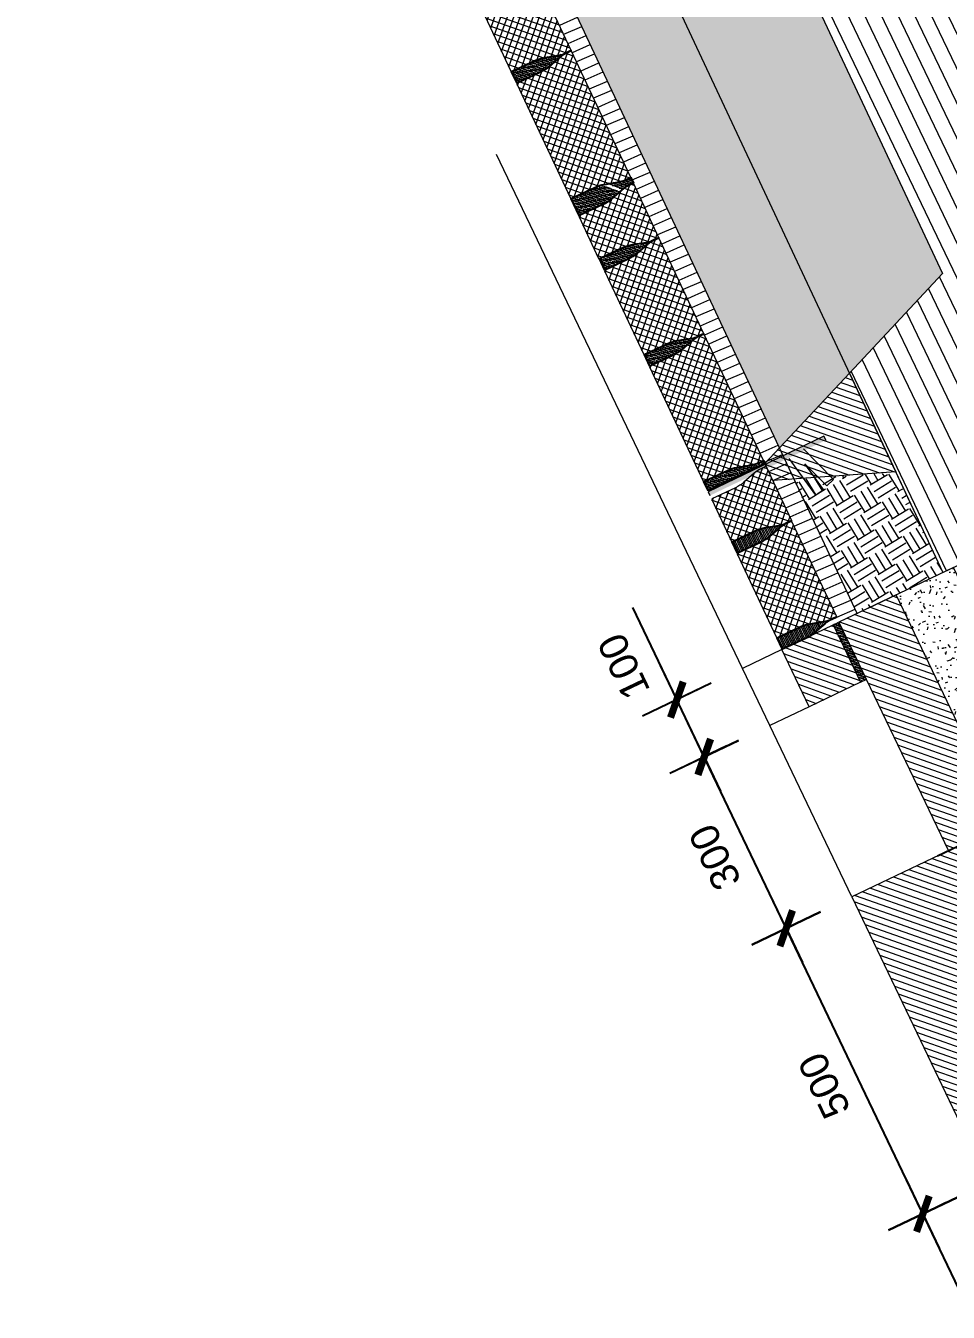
# Model space of a CAD drawing. Header units: metres. Extents: x 679304 to 680626, y 2747329 to 2750056.
# Drawn here: x 679478.939 to 679480.395, y 2747417.564 to 2747419.595 of the extents above; entities that cross this region are included whole.
import ezdxf

# ---------------------------------------------------------------- set-up
doc = ezdxf.new("R2010")
doc.units = ezdxf.units.M
doc.layers.add('-aux', color=50, linetype='Continuous', plot=False)
doc.layers.add('01-TX-Dimensions_1-25', color=157, linetype='Continuous')
doc.layers.add('COTAUX', color=7, linetype='Continuous')
for name, color, linetype, lineweight in [('02-L-projecció', 6, 'Continuous', 5), ('02-L-seccionat', 4, 'Continuous', 5), ('1-CM', 7, 'Continuous', 0), ('2-metall', 5, 'Continuous', 0), ('3-TR Formigó', 252, 'Continuous', 0), ('3-TR terra compactada', 45, 'Continuous', 0), ('3-TR Tot-u', 37, 'Continuous', 0)]:
    doc.layers.add(name, color=color, linetype=linetype, lineweight=lineweight)
for name, color, linetype, lineweight, true_color in [('02-L-projecció 2', 251, 'Continuous', 5, 0x636363), ('3- TR terra vegetal', 253, 'Continuous', 0, 0xbea68e), ('3-TR sorra granitica', 254, 'Continuous', 0, 0xf2dac9), ('3-TR tot_u', 8, 'Continuous', 5, 0x787878)]:
    doc.layers.add(name, color=color, linetype=linetype, lineweight=lineweight, true_color=true_color)
doc.layers.add('EIT_3 TR sorra', color=9, linetype='Continuous', true_color=0xd8ceb0)
doc.styles.get("Standard").update_dxf_attribs({"font": 'arial.ttf'})
doc.dimstyles.new('E20', dxfattribs={"dimscale": 0.03, "dimtxt": 1.5, "dimasz": 0.2, "dimexe": 0.1, "dimexo": 2.5, "dimgap": 1, "dimtad": 1, "dimdec": 0, "dimlfac": 1000, "dimzin": 0, "dimdsep": 46, "dimtxsty": 'Standard', "dimblk1": 'LINCOT200', "dimblk2": 'LINCOT200', "dimsah": 1, "dimcen": 0.1, "dimdle": 0.1, "dimclrt": 256, "dimadec": 0, "dimazin": 0, "dimtfac": 0.0153846153846154, "dimtdec": 0, "dimtofl": 0, "dimtmove": 0, "dimatfit": 3, "dimldrblk": 'LINCOT200', "dimfxl": 1, "dimtolj": 1, "dimtzin": 0, "dimarcsym": 0})
pattern_1 = [(0.0715857154417906, (-43.42487282855186, 33.15204104594887), (-3.123515267e-06, 0.0024999980487297), [])]
pattern_2 = [(43.98579928964267, (42.70210369779046, -17.56405656924471), (0.0019272751255722, 0.006603891924044), [0.0085328125000001, -0.0017065625, 0, -0.0017065625])]
pattern_3 = [(45, (1.508515510733572, -0.003939346392051), (-0.0067351920908019, 0.0067351920908019), [])]

# ---------------------------------------------------------------- blocks, each defined once
blk = doc.blocks.new('PROFIL 150x1')
at = {"layer": '2-metall'}
blk.add_hatch(color=256, dxfattribs=at).paths.add_polyline_path([(-0.0016016992740262, 0.1500914678908778), (-0.0015560155734349, 0.0030404515564442), (-0.0015560206957161, -8.9e-15), (-0.0065560210496116, 2.328289e-10), (-0.0066016996279288, 0.1500914678908884)])
blk.add_line((-0.0065560210496116, 2.328289e-10), (-0.0065560210496116, 2.328289e-10), dxfattribs=at)
for points in [[(-0.0065560210496116, 2.328289e-10), (-0.0015560206957161, -8.9e-15), (-0.0065560210496116, 2.328289e-10), (-0.0066016996279288, 0.1500914678908884), (-0.0016016992740262, 0.1500914678908778)], [(-0.0008696490610731, 0.0482951849752436), (0.0511724718901547, 0.0387136271509672), (0.0490716809229213, 0.0273032043240846), (0.0129944520242731, 0.03394544061109), (0.0472751085119541, 0.0219657542819505), (0.0437397362195711, 0.0118490543735526), (-0.0036880451432282, 0.0278078360187273)]]:
    blk.add_lwpolyline(points, dxfattribs=at)
blk = doc.blocks.new('WTF Without Channel')
at = {"layer": '3- TR terra vegetal'}
h = blk.add_hatch(dxfattribs=at)
h.set_pattern_fill('_USER', color=256, scale=0.0025, angle=-18.20445689477926, style=0, pattern_type=0)
h.set_pattern_definition(pattern_1)
edge = h.paths.add_edge_path()
edge.add_line((4.119497836663093, 1.195554534904659), (4.119561702807139, 1.203750065062195))
edge.add_arc((4.071145615903435, 1.204127377682977), 0.0484175571036049, 359.5534958631072, 375.5525149892192)
edge.add_line((4.117790369412567, 1.217109165154398), (4.112005533513318, 1.237894615158439))
edge.add_arc((4.16705778179227, 1.253216303665102), 0.0571445901136981, 179.5534916541551, 195.5525107803735, ccw=False)
edge.add_line((4.109914926907684, 1.253661629278213), (4.11023543854494, 1.294789149891585))
edge.add_line((4.11023543854494, 1.294789149891585), (4.130305708947297, 1.294632740318776))
edge.add_line((4.130305708947297, 1.294632740318776), (4.129985195214565, 1.253505217377097))
edge.add_arc((4.072842342287945, 1.253950539415496), 0.0571445881279346, 343.5544760966066, 359.5534952229175, ccw=False)
edge.add_line((4.127649107577916, 1.237772701773793), (4.121541026376824, 1.217079934664071))
edge.add_arc((4.167977779913506, 1.203372749536153), 0.0484175485042101, 163.554471566296, 179.5534906925089)
edge.add_line((4.119561701642986, 1.203750066459179), (4.119497835033278, 1.195554532576353))
h = blk.add_hatch(dxfattribs=at)
h.set_pattern_fill('_USER', color=256, scale=0.0025, angle=-18.20445689477926, style=0, pattern_type=0)
h.set_pattern_definition(pattern_1)
edge = h.paths.add_edge_path()
edge.add_line((4.286983884268146, 1.194245726335794), (4.287047752973329, 1.202441256958992))
edge.add_arc((4.238631671505623, 1.202818572194839), 0.0484175516881507, 359.5534927184855, 375.5525118445975)
edge.add_line((4.285276420510079, 1.21580035565421), (4.279491584378, 1.236585807520897))
edge.add_arc((4.334543833615239, 1.251907501230727), 0.0571445924319782, 179.5534964224544, 195.5525155486728, ccw=False)
edge.add_line((4.277400976375382, 1.252352822106332), (4.277721488245468, 1.293480342719704))
edge.add_line((4.277721488245468, 1.293480342719704), (4.297791757949333, 1.293323929887265))
edge.add_line((4.297791757949333, 1.293323929887265), (4.297471245147924, 1.252196409739554))
edge.add_arc((4.24032838417024, 1.252641728957021), 0.0571445961567713, 343.55447898782376, 359.55349811413464, ccw=False)
edge.add_line((4.295135157976936, 1.236463891807944), (4.289027077474337, 1.215771125163883))
edge.add_arc((4.335463824267487, 1.202063940138899), 0.0484175420074209, 163.5544694239302, 179.553488550143)
edge.add_line((4.287047752507668, 1.202441258821637), (4.286983884268146, 1.194245726335794))
at = {"layer": '3-TR Formigó'}
h = blk.add_hatch(dxfattribs=at)
h.set_pattern_fill('ANSI31', color=256, scale=0.003, angle=-18.27604261032588, style=0)
h.set_pattern_definition([(44.99999999989514, (-45.49759603064983, 30.80652634575255), (-0.0067351920907895, 0.0067351920908142), [])])
h.paths.add_polyline_path([(3.710118844578869, 1.364845426839209), (3.208539450946159, 1.364842179783053), (3.208539450946159, 1.264842179783053), (3.469325322598142, 1.264842179783053), (3.616691238473095, 0.8648616320382722), (3.710118844578869, 0.8648616320382722)])
h = blk.add_hatch(dxfattribs=at)
h.set_pattern_fill('ANSI31', color=256, scale=0.003, style=0)
h.set_pattern_definition(pattern_3)
h.paths.add_polyline_path([(4.010179210317026, 1.296019847504795), (4.110179209944497, 1.296019847504795), (4.110179208081869, 1.206019847877324), (4.010179208279767, 1.206019847702693)])
h = blk.add_hatch(dxfattribs=at)
h.set_pattern_fill('ANSI37', color=256, scale=0.003, angle=-18.27580023555104, style=0)
h.set_pattern_definition([(45.00024237466996, (-38.84600013275381, 32.35459076240659), (-0.0067352205821938, 0.0067351635992895), []), (135.0002423746699, (-38.84600013275381, 32.35459076240659), (-0.0067351635992895, -0.0067352205821938), [])])
edge = h.paths.add_edge_path()
edge.add_line((4.28698391104367, 1.194249293301255), (4.2870477785847, 1.202444822527469))
edge.add_arc((4.238631688108476, 1.202822145787526), 0.0484175607589279, 359.5534833062587, 375.5525024326475)
edge.add_line((4.285276447984095, 1.215803924016655), (4.279491609523709, 1.236589370761067))
edge.add_arc((4.334543857453188, 1.251911061752868), 0.0571445904433395, 179.5534941485199, 195.5525132748023, ccw=False)
edge.add_line((4.277401002219583, 1.252356384880841), (4.277721485917162, 1.293480410240591))
edge.add_line((4.277721485917162, 1.293480410240591), (4.276924304759766, 1.293486624024809))
edge.add_line((4.276924304759766, 1.293486624024809), (4.276930882691111, 1.294330673757941))
edge.add_line((4.276930882691111, 1.294330673757941), (4.131109439863529, 1.295467079617083))
edge.add_line((4.131109439863529, 1.295467079617083), (4.131102863561999, 1.294623026158661))
edge.add_line((4.131102863561999, 1.294623026158661), (4.130305681473281, 1.294629244599492))
edge.add_line((4.130305681473281, 1.294629244599492), (4.129985197077211, 1.25350521504879))
edge.add_arc((4.072842347464048, 1.253950537552866), 0.0571445848182067, 343.5544756038509, 359.55349473013337, ccw=False)
edge.add_line((4.127649109440561, 1.237772700376809), (4.121541028937961, 1.217079932801426))
edge.add_arc((4.167977785787673, 1.203372747207925), 0.0484175518135095, 163.5544721477971, 179.5534912741859)
edge.add_line((4.119561704204123, 1.203750063665212), (4.119497834334787, 1.195554533973337))
edge.add_line((4.119497834334787, 1.195554533973337), (4.28698391104367, 1.194249293301255))
h = blk.add_hatch(dxfattribs=at)
h.set_pattern_fill('ANSI37', color=256, scale=0.003, angle=-18.27580023555104, style=0)
h.set_pattern_definition([(45.00024237466996, (-38.84600015952933, 32.35458719544113), (-0.0067352205821938, 0.0067351635992895), []), (135.0002423746699, (-38.84600015952933, 32.35458719544113), (-0.0067351635992895, -0.0067352205821938), [])])
edge = h.paths.add_edge_path()
edge.add_line((4.381944057860117, 1.193502123467625), (4.382007927729453, 1.201697654090822))
edge.add_arc((4.33359183527417, 1.202074963268258), 0.048417562628183, 359.5534999889228, 375.5525191153118)
edge.add_line((4.380236593170728, 1.215056755580008), (4.374451756107326, 1.235842201393098))
edge.add_arc((4.429504005809999, 1.25116389178934), 0.0571445919919265, 179.5534930965597, 195.5525122228421, ccw=False)
edge.add_line((4.372361149036031, 1.251609215978533), (4.37268163319927, 1.292733241803944))
edge.add_line((4.37268163319927, 1.292733241803944), (4.371884452041875, 1.29273945465684))
edge.add_line((4.371884452041875, 1.29273945465684), (4.371891030671712, 1.293583505321294))
edge.add_line((4.371891030671712, 1.293583505321294), (4.298595462090041, 1.294154705479741))
edge.add_line((4.298595462090041, 1.294154705479741), (4.298588883693035, 1.293310655746609))
edge.add_line((4.298588883693035, 1.293310655746609), (4.297791702069979, 1.293316871859134))
edge.add_line((4.297791702069979, 1.293316871859134), (4.2974712183724, 1.252192842308432))
edge.add_arc((4.240328369108484, 1.25263816232734), 0.0571445844496047, 343.55447809279025, 359.5534972190727, ccw=False)
edge.add_line((4.295135131434243, 1.236460327636451), (4.28902704976749, 1.215767558664084))
edge.add_arc((4.335463808390395, 1.202060373666142), 0.048417553345556, 163.5544734177782, 179.5534925441672)
edge.add_line((4.287047725266482, 1.202437689062208), (4.286983858191113, 1.194242158904672))
edge.add_line((4.286983858191113, 1.194242158904672), (4.381944057860117, 1.193502123467625))
h = blk.add_hatch(dxfattribs=at)
h.set_pattern_fill('ANSI37', color=256, scale=0.003, angle=-18.27580023555104, style=0)
h.set_pattern_definition([(45.00024237466996, (-38.94096038993198, 32.35532366344705), (-0.0067352205821938, 0.0067351635992895), []), (135.0002423746699, (-38.94096038993198, 32.35532366344705), (-0.0067351635992895, -0.0067352205821938), [])])
edge = h.paths.add_edge_path()
edge.add_line((4.613173804341521, 1.191703617107124), (4.613237673512365, 1.199899145867676))
edge.add_arc((4.564821581755573, 1.200276460015449), 0.0484175619684454, 359.5534941009237, 375.5525132273127)
edge.add_line((4.611466340350624, 1.213258247356862), (4.605681503287222, 1.234043694566936))
edge.add_arc((4.660733749210676, 1.249365387811074), 0.057144589114665, 179.5534968634109, 195.5525159896934, ccw=False)
edge.add_line((4.603590895284604, 1.249810708221049), (4.603911379913505, 1.290934733580798))
edge.add_line((4.603911379913505, 1.290934733580798), (4.603114198756109, 1.290940945502371))
edge.add_line((4.603114198756109, 1.290940945502371), (4.603120776221793, 1.291784996166826))
edge.add_line((4.603120776221793, 1.291784996166826), (4.403555387493859, 1.29334023501724))
edge.add_line((4.403555387493859, 1.29334023501724), (4.403548808631192, 1.292496184818447))
edge.add_line((4.403548808631192, 1.292496184818447), (4.402751628172289, 1.29250240046531))
edge.add_line((4.402751628172289, 1.29250240046531), (4.40243114400905, 1.251378372777254))
edge.add_arc((4.345288281374484, 1.251823691761905), 0.0571445978117866, 343.5544792342226, 359.553498360505, ccw=False)
edge.add_line((4.400095056838061, 1.235645854379982), (4.393986974472817, 1.214953088201583))
edge.add_arc((4.44042373853172, 1.201245905818707), 0.0484175578188296, 163.5544782069059, 179.5534973332948)
edge.add_line((4.392007650903131, 1.201623217202723), (4.39194378289644, 1.193427688442171))
edge.add_line((4.39194378289644, 1.193427688442171), (4.613173804341521, 1.191703617107124))
h = blk.add_hatch(dxfattribs=at)
h.set_pattern_fill('ANSI37', color=256, scale=0.003, angle=-18.27580023555104, style=0)
h.set_pattern_definition([(45.00024237466996, (-38.35232416344556, 32.35073984414339), (-0.0067352205821938, 0.0067351635992895), []), (135.0002423746699, (-38.35232416344556, 32.35073984414339), (-0.0067351635992895, -0.0067352205821938), [])])
edge = h.paths.add_edge_path()
edge.add_line((4.780659880119081, 1.190398374106735), (4.780723747660111, 1.198593904729933))
edge.add_arc((4.732307656951057, 1.198971226333211), 0.0484175609788401, 359.5534852689248, 375.5525043953137)
edge.add_line((4.778952416593845, 1.211953006219119), (4.773167579297613, 1.232738452963531))
edge.add_arc((4.828219827227091, 1.248060143955332), 0.0571445904433395, 179.5534941485199, 195.5525132748023, ccw=False)
edge.add_line((4.771076971993487, 1.248505467083306), (4.771397455225404, 1.289629492443055))
edge.add_line((4.771397455225404, 1.289629492443055), (4.770600274068009, 1.289635705761612))
edge.add_line((4.770600274068009, 1.289635705761612), (4.770606851766522, 1.290479755494744))
edge.add_line((4.770606851766522, 1.290479755494744), (4.624785408473279, 1.291616161819548))
edge.add_line((4.624785408473279, 1.291616161819548), (4.624778832404579, 1.290772108361125))
edge.add_line((4.624778832404579, 1.290772108361125), (4.623981650548692, 1.290778325870634))
edge.add_line((4.623981650548692, 1.290778325870634), (4.623661165919791, 1.249654296785593))
edge.add_arc((4.566518314999095, 1.25009961657167), 0.0571445861045191, 343.55447833917515, 359.5534974654575, ccw=False)
edge.add_line((4.621325078981634, 1.233921781647951), (4.615216997780542, 1.213229013606906))
edge.add_arc((4.661653751549525, 1.199521830135846), 0.048417548257946, 163.5544735245798, 179.5534926509688)
edge.add_line((4.613237673512365, 1.199899145402015), (4.613173803875859, 1.191703616175801))
edge.add_line((4.613173803875859, 1.191703616175801), (4.780659880119081, 1.190398374106735))
h = blk.add_hatch(dxfattribs=at)
h.set_pattern_fill('ANSI37', color=256, scale=0.003, angle=-18.27580023555104, style=0)
h.set_pattern_definition([(45.00024237466996, (-38.35232419068675, 32.35073627717793), (-0.0067352205821938, 0.0067351635992895), []), (135.0002423746699, (-38.35232419068675, 32.35073627717793), (-0.0067351635992895, -0.0067352205821938), [])])
edge = h.paths.add_edge_path()
edge.add_line((4.875620026702698, 1.189651205670089), (4.875683897270526, 1.197846735361964))
edge.add_arc((4.827267801734515, 1.19822404666184), 0.0484175657253565, 359.553497505782, 375.5525166321711)
edge.add_line((4.873912563177462, 1.211205837782473), (4.868127725182738, 1.231991284526885))
edge.add_arc((4.923179971804684, 1.247312972800687), 0.0571445884549277, 179.5534918746172, 195.5525110008997, ccw=False)
edge.add_line((4.866037118577104, 1.247758298180998), (4.866357601809021, 1.288882322143764))
edge.add_line((4.866357601809021, 1.288882322143764), (4.865560422048609, 1.288888536393643))
edge.add_line((4.865560422048609, 1.288888536393643), (4.865566999979954, 1.289732587058098))
edge.add_line((4.865566999979954, 1.289732587058098), (4.792271431165453, 1.290303787682206))
edge.add_line((4.792271431165453, 1.290303787682206), (4.792264853234108, 1.289459737017751))
edge.add_line((4.792264853234108, 1.289459737017751), (4.79146767091256, 1.289465954061598))
edge.add_line((4.79146767091256, 1.289465954061598), (4.791147186982151, 1.248341924045235))
edge.add_arc((4.734004339724258, 1.248787241811805), 0.0571445824260888, 343.554480335345, 359.5534994616274, ccw=False)
edge.add_line((4.788811100742485, 1.232609409838915), (4.78270301837724, 1.211916640866548))
edge.add_arc((4.829139778889755, 1.198209457292555), 0.0484175547547358, 163.5544756669449, 179.5534947933338)
edge.add_line((4.780723694341894, 1.198586770799011), (4.780659826335202, 1.190391242038459))
edge.add_line((4.780659826335202, 1.190391242038459), (4.875620026702698, 1.189651205670089))
h = blk.add_hatch(dxfattribs=at)
h.set_pattern_fill('ANSI37', color=256, scale=0.003, angle=-18.27580023555104, style=0)
h.set_pattern_definition([(45.00024237466996, (-38.44728442062374, 32.35147274471819), (-0.0067352205821938, 0.0067351635992895), []), (135.0002423746699, (-38.44728442062374, 32.35147274471819), (-0.0067351635992895, -0.0067352205821938), [])])
edge = h.paths.add_edge_path()
edge.add_line((5.106849773416932, 1.187852698378265), (5.106913642820607, 1.196048227604479))
edge.add_arc((5.0584975509474, 1.196425540923862), 0.0484175620784016, 359.5534950822572, 375.5525142086462)
edge.add_line((5.105142309426035, 1.209407329093665), (5.099357471664141, 1.230192775838077))
edge.add_arc((5.154409723023594, 1.24551446646715), 0.0571445936504694, 179.5534928760655, 195.552512002348, ccw=False)
edge.add_line((5.097266864592846, 1.245959790889174), (5.097587348988916, 1.287083815783263))
edge.add_line((5.097587348988916, 1.287083815783263), (5.09679016759869, 1.287090028636158))
edge.add_line((5.09679016759869, 1.287090028636158), (5.096796745064374, 1.287934077437967))
edge.add_line((5.096796745064374, 1.287934077437967), (4.897231356802102, 1.289489317219705))
edge.add_line((4.897231356802102, 1.289489317219705), (4.897224777939435, 1.288645267020911))
edge.add_line((4.897224777939435, 1.288645267020911), (4.896427597480531, 1.288651482202113))
edge.add_line((4.896427597480531, 1.288651482202113), (4.896107112385969, 1.247527455445379))
edge.add_arc((4.83896425033348, 1.247972770288083), 0.0571445971974503, 343.5544833824537, 359.55350250873613, ccw=False)
edge.add_line((4.893771026379134, 1.231794937048108), (4.887662943548228, 1.211102169938386))
edge.add_arc((4.934099705950353, 1.19739498778834), 0.0484175561639156, 163.5544779161115, 179.5534970425004)
edge.add_line((4.885683619978543, 1.197772299405188), (4.885619751971852, 1.189576771110297))
edge.add_line((4.885619751971852, 1.189576771110297), (5.106849773416932, 1.187852698378265))
h = blk.add_hatch(dxfattribs=at)
h.set_pattern_fill('ANSI37', color=256, scale=0.003, angle=-18.27580023555104, style=0)
h.set_pattern_definition([(45.00024237466996, (-37.85864819437016, 32.34688892681152), (-0.0067352205821938, 0.0067351635992895), []), (135.0002423746699, (-37.85864819437016, 32.34688892681152), (-0.0067351635992895, -0.0067352205821938), [])])
edge = h.paths.add_edge_path()
edge.add_line((5.274335849194493, 1.1865474563092), (5.274399716968353, 1.194742986466736))
edge.add_arc((5.225983627799663, 1.195120307008794), 0.0484175594302528, 359.5534865104954, 375.5525056368843)
edge.add_line((5.272628385669257, 1.208102087490261), (5.266843548373024, 1.228887534234673))
edge.add_arc((5.321895795953257, 1.244209227711642), 0.0571445907732082, 179.5534966429166, 195.552515769199, ccw=False)
edge.add_line((5.264752940370406, 1.244654548354447), (5.265073423835154, 1.285778574179858))
edge.add_line((5.265073423835154, 1.285778574179858), (5.26427624314342, 1.285784787964076))
edge.add_line((5.26427624314342, 1.285784787964076), (5.264282820609103, 1.286628837697208))
edge.add_line((5.264282820609103, 1.286628837697208), (5.118461378014352, 1.28776524309069))
edge.add_line((5.118461378014352, 1.28776524309069), (5.118454801712822, 1.286921189632267))
edge.add_line((5.118454801712822, 1.286921189632267), (5.117657619856935, 1.286927408538759))
edge.add_line((5.117657619856935, 1.286927408538759), (5.117337135460864, 1.245803379453719))
edge.add_arc((5.060194282650558, 1.246248700663744), 0.0571445880051682, 343.5544769262674, 359.5534960525498, ccw=False)
edge.add_line((5.115001048057045, 1.230070863850415), (5.108892967088785, 1.209378096275032))
edge.add_arc((5.155329727484884, 1.195670911872649), 0.0484175548776032, 163.5544746877584, 179.5534938141473)
edge.add_line((5.106913642820607, 1.196048226207495), (5.106849773184102, 1.187852697446943))
edge.add_line((5.106849773184102, 1.187852697446943), (5.274335849194493, 1.1865474563092))
h = blk.add_hatch(dxfattribs=at)
h.set_pattern_fill('ANSI31', color=256, scale=0.003, style=0)
h.set_pattern_definition(pattern_3)
h.paths.add_polyline_path([(4.110179208081869, 1.196019847877324), (3.710118844578869, 1.196019847877324), (3.710118844578869, 1.096019848249853), (4.110179208081869, 1.096019848249853)])
h = blk.add_hatch(dxfattribs=at)
h.set_pattern_fill('ANSI31', color=256, scale=0.003, angle=-18.27604261022104, style=0)
h.set_pattern_definition([(45, (-62.55673132449306, 34.18964400523048), (-0.0067351920908019, 0.0067351920908019), [])])
h.paths.add_polyline_path([(4.386956243739552, 1.193277468008587), (4.356944968085844, 1.193544740070678), (4.28595969732156, 1.012765651370348), (4.458066120157297, 1.011425611906631)])
at = {"layer": '3-TR sorra granitica'}
h = blk.add_hatch(dxfattribs=at)
h.set_pattern_fill('LINE', color=256, scale=0.005, angle=69.79554310522073, style=0)
h.set_pattern_definition([(88.07158571544173, (24.38160755960521, 250.1310369702987), (-0.0158660092037632, 0.0005342068383153), [])])
h.paths.add_polyline_path([(4.109838522367816, 1.19540117494762), (4.109838522367816, 1.164258395321668), (7.138061968705322, 1.140680318232626), (7.138295544872697, 1.170679409056902)])
at = {"layer": '3-TR terra compactada'}
h = blk.add_hatch(dxfattribs=at)
h.set_pattern_fill('LINE', color=256, scale=0.0075, style=0)
h.set_pattern_definition([(3.2e-15, (-0.0845599917398725, -1.595055404119194), (0, 0.0238125), [])])
h.paths.add_polyline_path([(-5.5362639912e-06, 0.8741881636903938), (-5.5362373756e-06, -0.7499505232405764), (7.645201560558568, -0.7499505230225632), (7.644030673154993, 0.7866132804195951), (4.536513713151984, 0.8108087480970578), (4.458066120157297, 1.011425611906631), (4.110179208653628, 1.01413429750308), (4.110179208653628, 0.464878128050252), (2.490238671648917, 0.464878128050252), (2.376964243046694, 0.8574036178634836)])
at = {"layer": '3-TR Tot-u'}
h = blk.add_hatch(dxfattribs=at)
h.set_pattern_fill('EARTH', color=256, scale=0.005, angle=-84.07414778341365)
h.set_pattern_definition([(275.9258522165863, (0.9094174549040889, 0.0015547067888289), (0.0348582512672567, -0.0283024260194916), [0.03175, -0.03175]), (275.9258522165863, (0.9212600818953544, 0.0027839240227845), (0.0348582512672567, -0.0283024260194916), [0.03175, -0.03175]), (275.9258522165863, (0.9331027088866195, 0.004013141256741), (0.0348582512672567, -0.0283024260194916), [0.03175, -0.03175]), (5.925852216586344, (0.9374599902950269, 0.0004753380043043), (0.0283024260194916, 0.0348582512672567), [0.03175, -0.03175]), (5.925852216586344, (0.9386892075289825, -0.0113672889869614), (0.0283024260194916, 0.0348582512672567), [0.03175, -0.03175]), (5.925852216586344, (0.9399184247629385, -0.0232099159782262), (0.0283024260194916, 0.0348582512672567), [0.03175, -0.03175])])
h.paths.add_polyline_path([(4.344157413042118, 1.163653023821758), (4.109838522367816, 1.164258392993361), (4.110179208653628, 1.01413429750308), (4.285435699146585, 1.014105690824131)])
h = blk.add_hatch(dxfattribs=at)
h.set_pattern_fill('EARTH', color=256, scale=0.005, angle=-84.07414778341365)
h.set_pattern_definition([(275.9258522165863, (0.9099414530768278, 0.0002146673300789), (0.0348582512672567, -0.0283024260194916), [0.03175, -0.03175]), (275.9258522165863, (0.9217840800680932, 0.0014438845640345), (0.0348582512672567, -0.0283024260194916), [0.03175, -0.03175]), (275.9258522165863, (0.9336267070593585, 0.0026731017979911), (0.0348582512672567, -0.0283024260194916), [0.03175, -0.03175]), (5.925852216586344, (0.9379839884677654, -0.0008647014544456), (0.0283024260194916, 0.0348582512672567), [0.03175, -0.03175]), (5.925852216586344, (0.9392132057017214, -0.0127073284457113), (0.0283024260194916, 0.0348582512672567), [0.03175, -0.03175]), (5.925852216586344, (0.9404424229356775, -0.0245499554369761), (0.0283024260194916, 0.0348582512672567), [0.03175, -0.03175])])
h.paths.add_polyline_path([(4.458066120157297, 1.011425611906631), (4.536513713151984, 0.8108087480970578), (7.045310067276945, 0.7912749848995057), (7.045142306829839, 0.9912823533590024)])
at = {"layer": '3-TR tot_u'}
h = blk.add_hatch(dxfattribs=at)
h.set_pattern_fill('AR-CONC', color=256, scale=0.00025, angle=90.2767808814877)
h.set_pattern_definition([(158.5528234917087, (-29.71541550905886, 32.28352282687176), (-0.0107141402034254, 0.044447035376545), [0.0047625, -0.0523874999999999]), (103.5528234917086, (-29.71541550905886, 32.28352282687176), (-0.0424785118228859, -0.023550522021069), [0.00381, -0.0419101460425]), (209.0042681917087, (-29.71630835124734, 32.28722673493523), (-0.0531926501422748, 0.02089651386104), [0.0040475022, -0.04452256115]), (154.7370234917087, (-29.72745549922321, 32.27948195605625), (-0.0115985479611795, 0.0675920588494293), [0.00714375, -0.07858125]), (205.1883811017086, (-29.72842205000553, 32.28511462013323), (-0.0775261334246697, 0.0365851644947411), [0.006071255785, -0.0667839020399999]), (99.7369746617087, (-29.72745549922321, 32.27948195605625), (-0.0775261334228526, 0.0365851644989041), [0.0057149917675, -0.06286493298]), (129.5528234917087, (-29.72646593732271, 32.28651216837663), (0.0121775151172739, 0.0440684300330541), [0.0047625, -0.0523875]), (74.55282349170876, (-29.72646593732271, 32.28651216837663), (-0.0485699864642681, -3.6222662926e-06), [0.00381, -0.04191]), (180.0042684917087, (-29.72545114449668, 32.29018453766677), (-0.03639247154542, 0.0440648076110169), [0.0040475022, -0.0445224844]), (146.0528234917087, (-29.71541550905886, 32.28352282687176), (-0.0202858755293765, -0.0059938829911539), [0, -0.041402, 0, -0.042545, 0, -0.04206875]), (116.0528234917086, (-29.71541550905886, 32.28352282687176), (-0.029058715882956, 0.0078679387731884), [0, -0.024257, 0, -0.0404495, 0, -0.01603375]), (76.05282349170872, (-29.71090993808094, 32.2700982375731), (-0.0094277576651996, 0.0325917034802766), [0, -0.015875, 0, -0.04953, 0, -0.0657224999999999]), (66.05282349170874, (-29.70888950244035, 32.26407824249093), (-0.0178091657507807, 0.0330852106957734), [0, -0.0206375, 0, -0.032893, 0, -0.0466725])])
h.paths.add_polyline_path([(4.458066120157297, 1.011425611906631), (7.047019316645775, 0.9912677387549901), (7.138047511116834, 1.138823313425222), (4.399230425411283, 1.161888259763811)])
h = blk.add_hatch(dxfattribs=at)
h.set_pattern_fill('AR-CONC', color=256, scale=0.00025, angle=90.2767808814877)
h.set_pattern_definition([(140.2767808814877, (1.508515510959258, 0.0655953390334085), (0.00376470415949, 0.04556488512719), [0.0047625, -0.0523875]), (85.2767808814877, (1.508515510959258, 0.0655953390334085), (-0.0477210912318932, -0.0090414880295911), [0.00381, -0.0419101460425]), (190.7282255814877, (1.508829235457707, 0.069392400602351), (-0.0439563851248612, 0.0365233969868352), [0.0040475022, -0.04452256115]), (136.4609808814877, (1.495815659142739, 0.0655339889033764), (0.0101830826842395, 0.0678197431531442), [0.00714375, -0.07858125]), (186.9123384914877, (1.496664242558817, 0.0711856291146074), (-0.0621425175673414, 0.0590515294914502), [0.006071255785, -0.0667839020399999]), (81.46093205148776, (1.495815659142739, 0.0655339889033764), (-0.0621425175643105, 0.0590515294948334), [0.0057149917675, -0.06286493298]), (111.2767808814877, (1.498959947031853, 0.071899252344144), (0.0253828996130678, 0.0380266591648878), [0.0047625, -0.0523875]), (56.27678088148773, (1.498959947031853, 0.071899252344144), (-0.0461210913113168, 0.0152278867382567), [0.00381, -0.04191]), (161.7282258814877, (1.501075188679051, 0.0750681406065059), (-0.0207381919355065, 0.0532545458174815), [0.0040475022, -0.0445224844]), (127.7767808814877, (1.508515510959258, 0.0655953390334085), (-0.0211422431149627, 0.0006700263971019), [0, -0.041402, 0, -0.042545, 0, -0.04206875]), (97.77678088148768, (1.508515510959258, 0.0655953390334085), (-0.0251255482296762, 0.0165837346657263), [0, -0.024257, 0, -0.0404495, 0, -0.01603375]), (57.77678088148769, (1.508583916354244, 0.0514350042579901), (0.0012684192747456, 0.0339041717622397), [0, -0.015875, 0, -0.04953, 0, -0.0657224999999999]), (47.77678088148769, (1.508614591419261, 0.0450850783497305), (-0.0065354411983661, 0.0370011561963299), [0, -0.0206375, 0, -0.032893, 0, -0.0466725])])
h.paths.add_polyline_path([(4.110179208307555, 0.9955545336753131), (4.110179211101506, 1.096019848249853), (3.710059241781741, 1.096019840572231), (3.71017619678999, 0.9955752804153528)])
at = {"layer": 'EIT_3 TR sorra'}
h = blk.add_hatch(dxfattribs=at)
h.set_pattern_fill('ANSI36', color=256, scale=0.001075, angle=-1.014200710357326, style=0, double=1)
h.set_pattern_definition([(43.98579928964267, (42.48087367774237, -17.56233233772218), (0.0019272751255722, 0.006603891924044), [0.0085328125000001, -0.0017065625, 0, -0.0017065625])])
edge = h.paths.add_edge_path()
edge.add_line((4.391943784759085, 1.193427849560976), (4.386944057515528, 1.193427850492299))
edge.add_line((4.386944057515528, 1.193427850492299), (4.386944057515528, 1.292506054509432))
edge.add_line((4.386944057515528, 1.292506054509432), (4.40275165727612, 1.292506054975093))
edge.add_line((4.40275165727612, 1.292506054975093), (4.402431144474711, 1.251378532964737))
edge.add_arc((4.345288291082429, 1.251823858316694), 0.0571445886194041, 343.5544727780216, 359.5534919043325, ccw=False)
edge.add_line((4.400095055906739, 1.235646017361433), (4.39398697563697, 1.214953250717372))
edge.add_arc((4.440423728824406, 1.201246063104286), 0.0484175488728124, 163.5544686287371, 179.5534877549499)
edge.add_line((4.392007650204639, 1.20162338251248), (4.391943783594932, 1.193427848629654))
h = blk.add_hatch(dxfattribs=at)
h.set_pattern_fill('ANSI36', color=256, scale=0.001075, angle=-1.014200710357326, style=0, double=1)
h.set_pattern_definition(pattern_2)
edge = h.paths.add_edge_path()
edge.add_line((4.613173804574351, 1.191703618038446), (4.613237671416889, 1.19989914726466))
edge.add_arc((4.564821581316042, 1.200276461179492), 0.0484175603107348, 359.553494361299, 375.552513487411)
edge.add_line((4.611466338255148, 1.213258248288185), (4.605681502355899, 1.234043697826565))
edge.add_arc((4.660733748628826, 1.249365388585565), 0.0571445887850234, 179.5534943690462, 195.5525134952646, ccw=False)
edge.add_line((4.603590895051773, 1.249810711480678), (4.603911407620351, 1.290938233025372))
edge.add_line((4.603911407620351, 1.290938233025372), (4.623981677091386, 1.29078182252124))
edge.add_line((4.623981677091386, 1.29078182252124), (4.623661164289977, 1.249654300045222))
edge.add_arc((4.566518312787305, 1.250099623973231), 0.0571445867187549, 343.5544741909291, 359.55349331724005, ccw=False)
edge.add_line((4.621325076187666, 1.23392178490758), (4.615216995917897, 1.21322901872918))
edge.add_arc((4.661653753842839, 1.199521828760823), 0.0484175540832902, 163.5544675427484, 179.5534866689612)
edge.add_line((4.613237670019906, 1.199899149127305), (4.613173803875859, 1.191703616641462))
h = blk.add_hatch(dxfattribs=at)
h.set_pattern_fill('ANSI36', color=256, scale=0.001075, angle=-1.014200710357326, style=0, double=1)
h.set_pattern_definition(pattern_2)
edge = h.paths.add_edge_path()
edge.add_line((4.780659853809218, 1.190394808538258), (4.780723722281571, 1.198590338695795))
edge.add_arc((4.732307639273502, 1.198967654992862), 0.0484175532367378, 359.5534914769156, 375.5525106030274)
edge.add_line((4.778952390051152, 1.211949437856675), (4.773167553686242, 1.232734889723361))
edge.add_arc((4.828219802807065, 1.24805658426158), 0.0571445925419343, 179.5534972539193, 195.5525163801378, ccw=False)
edge.add_line((4.771076945450793, 1.248501904308796), (4.771397457786541, 1.289629424922169))
edge.add_line((4.771397457786541, 1.289629424922169), (4.791467727723237, 1.289473012555391))
edge.add_line((4.791467727723237, 1.289473012555391), (4.791147214456167, 1.24834549240768))
edge.add_arc((4.734004353245651, 1.248790813281926), 0.0571445964025059, 343.5544773285306, 359.55349645484154, ccw=False)
edge.add_line((4.788811126819517, 1.23261297447607), (4.782703045385595, 1.211920207832009))
edge.add_arc((4.82913979584155, 1.198213024826531), 0.048417544948647, 163.554472943079, 179.5534920692918)
edge.add_line((4.780723721117418, 1.19859034055844), (4.780659853110726, 1.190394808538258))
h = blk.add_hatch(dxfattribs=at)
h.set_pattern_fill('ANSI36', color=256, scale=0.001075, angle=-1.014200710357326, style=0, double=1)
h.set_pattern_definition(pattern_2)
edge = h.paths.add_edge_path()
edge.add_line((4.885619723799344, 1.189573276787997), (4.875620029496666, 1.189651205670089))
edge.add_line((4.875620029496666, 1.189651205670089), (4.875683896804865, 1.197846736293286))
edge.add_arc((4.827267817343184, 1.198224053781472), 0.0484175496997389, 359.5534900347224, 375.5525091608344)
edge.add_line((4.873912565040107, 1.211205834522844), (4.868127727045383, 1.231991285458208))
edge.add_arc((4.923179973434725, 1.247312975388818), 0.0571445886750671, 179.5534935375803, 195.5525126637987, ccw=False)
edge.add_line((4.866037119974087, 1.24775829911232), (4.866357631611343, 1.288885820657015))
edge.add_line((4.866357631611343, 1.288885820657015), (4.896427597480531, 1.288651482667774))
edge.add_line((4.896427597480531, 1.288651482667774), (4.896107084213461, 1.247523959726096))
edge.add_arc((4.838964229979308, 1.247969279046496), 0.0571445894142467, 343.5544788319305, 359.5534979582414, ccw=False)
edge.add_line((4.893770997275304, 1.23179144365713), (4.887662917005535, 1.211098675616086))
edge.add_arc((4.934099668652607, 1.197391489064219), 0.0484175470950312, 163.554469317128, 179.5534884433408)
edge.add_line((4.885683591806035, 1.197768807876856), (4.885619723799344, 1.189573276787997))
edge.add_line((4.885619723799344, 1.189573276787997), (4.875620029496666, 1.189651205670089))
h = blk.add_hatch(dxfattribs=at)
h.set_pattern_fill('ANSI36', color=256, scale=0.001075, angle=-1.014200710357326, style=0, double=1)
h.set_pattern_definition(pattern_2)
edge = h.paths.add_edge_path()
edge.add_line((5.106849773649763, 1.187852699309588), (5.106913640492301, 1.196048228535802))
edge.add_arc((5.058497548734675, 1.196425542683464), 0.0484175619692781, 359.5534941010618, 375.5525132271738)
edge.add_line((5.105142307330559, 1.209407330024988), (5.099357471896972, 1.230192780029029))
edge.add_arc((5.154409719826678, 1.24551447102086), 0.0571445904435667, 179.5534941485519, 195.5525132747703, ccw=False)
edge.add_line((5.097266864592846, 1.245959794148803), (5.097587376462932, 1.287087314762175))
edge.add_line((5.097587376462932, 1.287087314762175), (5.117657646632459, 1.286930904723704))
edge.add_line((5.117657646632459, 1.286930904723704), (5.117337133365388, 1.245803382713348))
edge.add_arc((5.060194282328378, 1.246248703327799), 0.0571445862272855, 343.55447750951515, 359.5534966358261, ccw=False)
edge.add_line((5.1150010461944, 1.230070867575705), (5.108892964527647, 1.209378100000322))
edge.add_arc((5.155329722918251, 1.195670913345523), 0.0484175535918204, 163.5544714594935, 179.5534905857064)
edge.add_line((5.106913639560978, 1.196048230398447), (5.106849773184102, 1.187852697912604))
h = blk.add_hatch(dxfattribs=at)
h.set_pattern_fill('ANSI36', color=256, scale=0.001075, angle=-1.014200710357326, style=0, double=1)
h.set_pattern_definition([(43.98579928964266, (1.508515510733572, -0.003939346392051), (0.0019272751255722, 0.006603891924044), [0.0085328125000001, -0.0017065625, 0, -0.0017065625])])
h.paths.add_polyline_path([(4.110178545366474, 1.206019847877323), (4.010179208279767, 1.206019847702693), (4.010179208279767, 1.196019847877324), (4.110179208098503, 1.196019847877324)])
at = {"layer": '-aux'}
for points in [[(4.119497835033278, 1.195554532576353), (4.119497836663093, 1.195554534904659), (4.119561702807139, 1.203750065062195, 0.0699225111475427), (4.117790369412567, 1.217109165154398), (4.112005533513318, 1.237894615158439, -0.0699225111480096), (4.109914926907684, 1.253661629278213), (4.11023543854494, 1.294789149891585), (4.130305708947297, 1.294632740318776), (4.129985195214565, 1.253505217377097, -0.0699225111484148), (4.127649107577916, 1.237772701773793), (4.121541026376824, 1.217079934664071, 0.0699225111479849), (4.119561701642986, 1.203750066459179), (4.119497835033278, 1.195554532576353), (4.119497836663093, 1.195554534904659)], [(4.286983884268146, 1.194245726335794), (4.286983884268146, 1.194245726335794), (4.287047752973329, 1.202441256958992, 0.0699225111475427), (4.285276420510079, 1.21580035565421), (4.279491584378, 1.236585807520897, -0.0699225111480096), (4.277400976375382, 1.252352822106332), (4.277721488245468, 1.293480342719704), (4.297791757949333, 1.293323929887265), (4.297471245147924, 1.252196409739554, -0.0699225111484148), (4.295135157976936, 1.236463891807944), (4.289027077474337, 1.215771125163883, 0.0699225111479849), (4.287047752507668, 1.202441258821637), (4.286983884268146, 1.194245726335794), (4.286983884268146, 1.194245726335794)], [(4.391943783594932, 1.193427848629654), (4.391943784759085, 1.193427849560976), (4.386944057515528, 1.193427850492299), (4.386944057515528, 1.292506054509432), (4.40275165727612, 1.292506054975093), (4.402431144474711, 1.251378532964737, -0.0699225111484148), (4.400095055906739, 1.235646017361433), (4.39398697563697, 1.214953250717372, 0.0699225111479849), (4.392007650204639, 1.20162338251248), (4.391943783594932, 1.193427848629654), (4.391943784759085, 1.193427849560976)], [(4.613173803875859, 1.191703616641462), (4.613173804574351, 1.191703618038446), (4.613237671416889, 1.19989914726466, 0.0699225111475427), (4.611466338255148, 1.213258248288185), (4.605681502355899, 1.234043697826565, -0.0699225111480096), (4.603590895051773, 1.249810711480678), (4.603911407620351, 1.290938233025372), (4.623981677091386, 1.29078182252124), (4.623661164289977, 1.249654300045222, -0.0699225111484148), (4.621325076187666, 1.23392178490758), (4.615216995917897, 1.21322901872918, 0.0699225111479849), (4.613237670019906, 1.199899149127305), (4.613173803875859, 1.191703616641462), (4.613173804574351, 1.191703618038446)], [(4.780659853110726, 1.190394808538258), (4.780659853809218, 1.190394808538258), (4.780723722281571, 1.198590338695795, 0.0699225111475427), (4.778952390051152, 1.211949437856675), (4.773167553686242, 1.232734889723361, -0.0699225111480096), (4.771076945450793, 1.248501904308796), (4.771397457786541, 1.289629424922169), (4.791467727723237, 1.289473012555391), (4.791147214456167, 1.24834549240768, -0.0699225111484148), (4.788811126819517, 1.23261297447607), (4.782703045385595, 1.211920207832009, 0.0699225111479849), (4.780723721117418, 1.19859034055844), (4.780659853110726, 1.190394808538258), (4.780659853809218, 1.190394808538258)], [(4.885619723799344, 1.189573276787997), (4.875620029496666, 1.189651205670089), (4.875683896804865, 1.197846736293286, 0.0699225111475427), (4.873912565040107, 1.211205834522844), (4.868127727045383, 1.231991285458208, -0.0699225111480096), (4.866037119974087, 1.24775829911232), (4.866357631611343, 1.288885820657015), (4.896427597480531, 1.288651482667774), (4.896107084213461, 1.247523959726096, -0.0699225111484148), (4.893770997275304, 1.23179144365713), (4.887662917005535, 1.211098675616086, 0.0699225111479849), (4.885683591806035, 1.197768807876856), (4.885619723799344, 1.189573276787997), (4.875620029496666, 1.189651205670089)], [(5.106849773184102, 1.187852697912604), (5.106849773649763, 1.187852699309588), (5.106913640492301, 1.196048228535802, 0.0699225111475427), (5.105142307330559, 1.209407330024988), (5.099357471896972, 1.230192780029029, -0.0699225111480096), (5.097266864592846, 1.245959794148803), (5.097587376462932, 1.287087314762175), (5.117657646632459, 1.286930904723704), (5.117337133365388, 1.245803382713348, -0.0699225111484148), (5.1150010461944, 1.230070867575705), (5.108892964527647, 1.209378100000322, 0.0699225111479849), (5.106913639560978, 1.196048230398447), (5.106849773184102, 1.187852697912604), (5.106849773649763, 1.187852699309588)]]:
    blk.add_lwpolyline(points, format="xyb", dxfattribs=at)
at = {"layer": '02-L-projecció'}
for points in [[(4.38694314694521, 1.193310960913935), (4.458066120157297, 1.011425611906631), (4.285959697319324, 1.012765651365381), (4.356944968085844, 1.193544740070678)], [(-5.5362639912e-06, 0.8741881636903938), (-5.5362373756e-06, -0.7499505232405764), (7.645201560558568, -0.7499505230225632), (7.644030673154993, 0.7866132804195951), (4.536513713151984, 0.8108087480970578), (4.458066120157297, 1.011425611906631), (4.110179208653628, 1.01413429750308), (4.110179208653628, 0.464878128050252), (2.490238671648917, 0.464878128050252), (2.376964243046694, 0.8574036178634836)]]:
    blk.add_lwpolyline(points, close=True, dxfattribs=at)
for points in [[(7.138061970567967, 1.140680313576013), (4.109838522367816, 1.164258392993361)], [(3.710118844578869, 0.9955545336753131), (4.110179208307555, 0.9955545336753131), (4.110179211101506, 1.145554533675313)], [(7.045142306829839, 0.9912823533590024), (4.110179208653628, 1.01413429750308)], [(7.644030673154993, 0.7866132804195951), (4.536513713151984, 0.8108087480970578), (4.458066120157297, 1.011425611906631)]]:
    blk.add_lwpolyline(points, dxfattribs=at)
at = {"layer": '02-L-projecció 2'}
for points in [[(3.710123256643008, 1.364823494106532), (4.009943632970269, 1.364797927439213)], [(4.009943669757511, 1.364854567684234), (4.109838522367816, 1.364789409562946)], [(4.010179210317026, 1.296019847504795), (4.010179210317026, 1.364854414048886)], [(4.110179210177328, 1.296019848119009), (4.110179210177328, 1.3648544146631)], [(4.11023543854494, 1.364789150189609), (5.009780116940554, 1.364789149258286)]]:
    blk.add_lwpolyline(points, dxfattribs=at)
at = {"layer": '02-L-seccionat'}
for points in [[(3.710118844578869, 1.364845426839209), (3.208539450946159, 1.364842179783053), (3.208539450946159, 1.264842179783053), (3.469325322598142, 1.264842179783053), (3.616691238473095, 0.8648616320382722), (3.710118844578869, 0.8648616320382722)], [(4.010179210317026, 1.296019847504795), (4.110179209944497, 1.296019847504795), (4.110179208081869, 1.206019847877324), (4.010179208279767, 1.206019847702693)], [(4.110179208081869, 1.196019847877324), (3.710118844578869, 1.196019847877324), (3.710118844578869, 1.096019848249853), (4.110179208081869, 1.096019848249853)]]:
    blk.add_lwpolyline(points, close=True, dxfattribs=at)
for points in [[(4.28698391104367, 1.194249293301255), (4.2870477785847, 1.202444822527469, 0.0699225111487571), (4.285276447984095, 1.215803924016655), (4.279491609523709, 1.236589370761067, -0.0699225111482901), (4.277401002219583, 1.252356384880841), (4.277721485917162, 1.293480410240591), (4.276924304759766, 1.293486624024809), (4.276930882691111, 1.294330673757941), (4.131109439863529, 1.295467079617083), (4.131102863561999, 1.294623026158661), (4.130305681473281, 1.294629244599492), (4.129985197077211, 1.25350521504879, -0.0699225111482901), (4.127649109440561, 1.237772700376809), (4.121541028937961, 1.217079932801426, 0.0699225111487571), (4.119561704204123, 1.203750063665212), (4.119497834334787, 1.195554533973337)], [(4.381944057860117, 1.193502123467625), (4.382007927729453, 1.201697654090822, 0.0699225111487571), (4.380236593170728, 1.215056755580008), (4.374451756107326, 1.235842201393098, -0.0699225111482901), (4.372361149036031, 1.251609215978533), (4.37268163319927, 1.292733241803944), (4.371884452041875, 1.29273945465684), (4.371891030671712, 1.293583505321294), (4.298595462090041, 1.294154705479741), (4.298588883693035, 1.293310655746609), (4.297791702069979, 1.293316871859134), (4.2974712183724, 1.252192842308432, -0.0699225111482901), (4.295135131434243, 1.236460327636451), (4.28902704976749, 1.215767558664084, 0.0699225111487571), (4.287047725266482, 1.202437689062208), (4.286983858191113, 1.194242158904672)], [(4.613173804341521, 1.191703617107124), (4.613237673512365, 1.199899145867676, 0.0699225111487571), (4.611466340350624, 1.213258247356862), (4.605681503287222, 1.234043694566936, -0.0699225111482901), (4.603590895284604, 1.249810708221049), (4.603911379913505, 1.290934733580798), (4.603114198756109, 1.290940945502371), (4.603120776221793, 1.291784996166826), (4.403555387493859, 1.29334023501724), (4.403548808631192, 1.292496184818447), (4.402751628172289, 1.29250240046531), (4.40243114400905, 1.251378372777254, -0.0699225111482901), (4.400095056838061, 1.235645854379982), (4.393986974472817, 1.214953088201583, 0.0699225111487571), (4.392007650903131, 1.201623217202723), (4.39194378289644, 1.193427688442171)], [(4.780659880119081, 1.190398374106735), (4.780723747660111, 1.198593904729933, 0.0699225111487571), (4.778952416593845, 1.211953006219119), (4.773167579297613, 1.232738452963531, -0.0699225111482901), (4.771076971993487, 1.248505467083306), (4.771397455225404, 1.289629492443055), (4.770600274068009, 1.289635705761612), (4.770606851766522, 1.290479755494744), (4.624785408473279, 1.291616161819548), (4.624778832404579, 1.290772108361125), (4.623981650548692, 1.290778325870634), (4.623661165919791, 1.249654296785593, -0.0699225111482901), (4.621325078981634, 1.233921781647951), (4.615216997780542, 1.213229013606906, 0.0699225111487571), (4.613237673512365, 1.199899145402015), (4.613173803875859, 1.191703616175801)], [(4.875620026702698, 1.189651205670089), (4.875683897270526, 1.197846735361964, 0.0699225111487571), (4.873912563177462, 1.211205837782473), (4.868127725182738, 1.231991284526885, -0.0699225111482901), (4.866037118577104, 1.247758298180998), (4.866357601809021, 1.288882322143764), (4.865560422048609, 1.288888536393643), (4.865566999979954, 1.289732587058098), (4.792271431165453, 1.290303787682206), (4.792264853234108, 1.289459737017751), (4.79146767091256, 1.289465954061598), (4.791147186982151, 1.248341924045235, -0.0699225111482901), (4.788811100742485, 1.232609409838915), (4.78270301837724, 1.211916640866548, 0.0699225111487571), (4.780723694341894, 1.198586770799011), (4.780659826335202, 1.190391242038459)], [(5.106849773416932, 1.187852698378265), (5.106913642820607, 1.196048227604479, 0.0699225111487571), (5.105142309426035, 1.209407329093665), (5.099357471664141, 1.230192775838077, -0.0699225111482901), (5.097266864592846, 1.245959790889174), (5.097587348988916, 1.287083815783263), (5.09679016759869, 1.287090028636158), (5.096796745064374, 1.287934077437967), (4.897231356802102, 1.289489317219705), (4.897224777939435, 1.288645267020911), (4.896427597480531, 1.288651482202113), (4.896107112385969, 1.247527455445379, -0.0699225111482901), (4.893771026379134, 1.231794937048108), (4.887662943548228, 1.211102169938386, 0.0699225111487571), (4.885683619978543, 1.197772299405188), (4.885619751971852, 1.189576771110297)], [(5.274335849194493, 1.1865474563092), (5.274399716968353, 1.194742986466736, 0.0699225111487571), (5.272628385669257, 1.208102087490261), (5.266843548373024, 1.228887534234673, -0.0699225111482901), (5.264752940370406, 1.244654548354447), (5.265073423835154, 1.285778574179858), (5.26427624314342, 1.285784787964076), (5.264282820609103, 1.286628837697208), (5.118461378014352, 1.28776524309069), (5.118454801712822, 1.286921189632267), (5.117657619856935, 1.286927408538759), (5.117337135460864, 1.245803379453719, -0.0699225111482901), (5.115001048057045, 1.230070863850415), (5.108892967088785, 1.209378096275032, 0.0699225111487571), (5.106913642820607, 1.196048226207495), (5.106849773184102, 1.187852697446943)]]:
    blk.add_lwpolyline(points, format="xyb", close=True, dxfattribs=at)
for points in [[(4.010179208279767, 1.206019847702693), (4.010179208279767, 1.196019847877324)], [(4.110179208081869, 1.206019847877324), (4.110179208081869, 1.196019847877324)]]:
    blk.add_lwpolyline(points, dxfattribs=at)
at = {"layer": '1-CM', "xscale": -1.351503000644483, "yscale": 1.351503000644483, "zscale": 1.351503000644483, "rotation": 0.0174375770951496}
blk.add_blockref('PROFIL 150x1', (4.376462334376998, 1.090732758464835), dxfattribs=at)
blk = doc.blocks.new('LINCOT200')
for p, q in [((0, -9.999961704014426), (0, 10.00003829598554)), ((3.695e-13, 3.82959855756e-05), (10.00000000000051, 3.82959855756e-05))]:
    blk.add_line(p, q)
at = {"const_width": 1.875}
blk.add_lwpolyline([(3.535533801624467, -3.535495714255787), (-3.535533950636761, 3.535572157214076)], dxfattribs=at)
at = {"layer": 'COTAUX'}
blk.add_line((0, 0), (-1.249999999999914, 0), dxfattribs=at)
blk = doc.blocks.new('*D57')
at = {"layer": '01-TX-Dimensions_1-25', "color": 0, "lineweight": -2, "transparency": 16777216}
for p, q in [((679480.3906957001, 2747417.73609512), (679480.3521507994, 2747417.717662572)), ((679480.5686591208, 2747417.271868806), (679480.3574457638, 2747417.713543914)), ((679480.6070831434, 2747417.283592786), (679480.568541172, 2747417.265161638))]:
    blk.add_line(p, q, dxfattribs=at)
at = {"layer": 'DEFPOINTS', "color": 0, "transparency": 16777216}
for p in [(679480.458357112, 2747417.76845147), (679480.3548572559, 2747417.718956826), (679480.6747445551, 2747417.315949135)]:
    blk.add_point(p, dxfattribs=at)
at = {"layer": '01-TX-Dimensions_1-25', "color": 0, "lineweight": -2, "transparency": 16777216, "xscale": 0.006, "yscale": 0.006, "zscale": 0.006}
for p, rotation in [((679480.3548572559, 2747417.718956826), 115.5575828866667), ((679480.5712476287, 2747417.266455892), 295.5575828866667)]:
    blk.add_blockref('LINCOT200', p, dxfattribs=dict(at, rotation=rotation))
at = {"layer": '01-TX-Dimensions_1-25', "transparency": 16777216, "insert": (679480.4152602236, 2747417.469851653), "char_height": 0.045, "attachment_point": 5, "rotation": 115.55758288666671}
blk.add_mtext('\\A1;50.0', dxfattribs=at)
blk = doc.blocks.new('*D58')
at = {"layer": '01-TX-Dimensions_1-25', "color": 0, "lineweight": -2, "transparency": 16777216}
for p, q in [((679480.1750847175, 2747418.187080918), (679480.1364951862, 2747418.168627027)), ((679480.3522687482, 2747417.724369739), (679480.1417901507, 2747418.164508368)), ((679480.390740335, 2747417.736116465), (679480.3521507995, 2747417.717662572))]:
    blk.add_line(p, q, dxfattribs=at)
at = {"layer": 'DEFPOINTS', "color": 0, "transparency": 16777216}
for p in [(679480.2427461293, 2747418.219437267), (679480.1392016428, 2747418.169921281), (679480.4584017469, 2747417.768472814)]:
    blk.add_point(p, dxfattribs=at)
at = {"layer": '01-TX-Dimensions_1-25', "color": 0, "lineweight": -2, "transparency": 16777216, "xscale": 0.006, "yscale": 0.006, "zscale": 0.006}
for p, rotation in [((679480.1392016428, 2747418.169921281), 115.5575828866667), ((679480.3548572563, 2747417.718956826), 295.5575828866667)]:
    blk.add_blockref('LINCOT200', p, dxfattribs=dict(at, rotation=rotation))
at = {"layer": '01-TX-Dimensions_1-25', "transparency": 16777216, "insert": (679480.1992372306, 2747417.921584347), "char_height": 0.045, "attachment_point": 5, "rotation": 115.55758288666671}
blk.add_mtext('\\A1;500', dxfattribs=at)
blk = doc.blocks.new('*D59')
at = {"layer": '01-TX-Dimensions_1-25', "color": 0, "lineweight": -2, "transparency": 16777216}
for p, q in [((679480.0457136005, 2747418.457544843), (679480.0071299016, 2747418.439088827)), ((679480.1366231077, 2747418.175325779), (679480.0124252929, 2747418.434970717)), ((679480.175089553, 2747418.187074615), (679480.1365058543, 2747418.1686186))]:
    blk.add_line(p, q, dxfattribs=at)
at = {"layer": 'DEFPOINTS', "color": 0, "transparency": 16777216}
for p in [(679480.1133716597, 2747418.489908204), (679480.0098362252, 2747418.440383361), (679480.2427476122, 2747418.219437977)]:
    blk.add_point(p, dxfattribs=at)
at = {"layer": '01-TX-Dimensions_1-25', "color": 0, "lineweight": -2, "transparency": 16777216, "xscale": 0.006, "yscale": 0.006, "zscale": 0.006}
for p, rotation in [((679480.0098362241, 2747418.440383361), 115.5635211465432), ((679480.1392121766, 2747418.169913134), 295.5635211465433)]:
    blk.add_blockref('LINCOT200', p, dxfattribs=dict(at, rotation=rotation))
at = {"layer": '01-TX-Dimensions_1-25', "transparency": 16777216, "insert": (679480.0267205065, 2747418.282281965), "char_height": 0.045, "attachment_point": 5, "rotation": 115.56352114654327}
blk.add_mtext('\\A1;300', dxfattribs=at)
blk = doc.blocks.new('*D62')
at = {"layer": '01-TX-Dimensions_1-25', "color": 0, "lineweight": -2, "transparency": 16777216}
for p, q in [((679480.8335927743, 2747418.501985912), (679480.7507755297, 2747418.675167742)), ((679480.378066066, 2747418.284148584), (679480.8362992307, 2747418.503280166)), ((679480.8626258567, 2747418.441273891), (679480.8361812822, 2747418.496573)), ((679480.838165259, 2747418.422925832), (679480.867920821, 2747418.437155233))]:
    blk.add_line(p, q, dxfattribs=at)
at = {"layer": 'DEFPOINTS', "color": 0, "transparency": 16777216}
for p in [(679480.8335927743, 2747418.501985912), (679480.7705038468, 2747418.390569482), (679480.3104046541, 2747418.251792236)]:
    blk.add_point(p, dxfattribs=at)
at = {"layer": '01-TX-Dimensions_1-25', "color": 0, "lineweight": -2, "transparency": 16777216, "xscale": 0.006, "yscale": 0.006, "zscale": 0.006}
for p, rotation in [((679480.8335927743, 2747418.501985912), 115.5575828866667), ((679480.8652143645, 2747418.435860979), 295.5575828866667)]:
    blk.add_blockref('LINCOT200', p, dxfattribs=dict(at, rotation=rotation))
at = {"layer": '01-TX-Dimensions_1-25', "transparency": 16777216, "insert": (679480.7299071493, 2747418.596225176), "char_height": 0.045, "attachment_point": 5, "rotation": 115.55758288666671}
blk.add_mtext('\\A1;75', dxfattribs=at)
blk = doc.blocks.new('*D66')
at = {"layer": '01-TX-Dimensions_1-25', "color": 0, "lineweight": -2, "transparency": 16777216}
for p, q in [((679479.9665490512, 2747418.530948671), (679479.8971708158, 2747418.676271223)), ((679480.0024804999, 2747418.548102654), (679479.963841751, 2747418.529656183)), ((679480.0070712536, 2747418.446069173), (679479.969134028, 2747418.525534071)), ((679480.0455876789, 2747418.457808555), (679480.00694893, 2747418.439362085))]:
    blk.add_line(p, q, dxfattribs=at)
at = {"layer": 'DEFPOINTS', "color": 0, "transparency": 16777216}
for p in [(679480.070163003, 2747418.580414862), (679479.9665490517, 2747418.53094867), (679480.113270182, 2747418.490120764)]:
    blk.add_point(p, dxfattribs=at)
at = {"layer": '01-TX-Dimensions_1-25', "color": 0, "lineweight": -2, "transparency": 16777216, "xscale": 0.006, "yscale": 0.006, "zscale": 0.006}
for p, rotation in [((679479.9665490512, 2747418.530948671), 115.5202106210585), ((679480.0096562302, 2747418.440654572), 295.5202106210586)]:
    blk.add_blockref('LINCOT200', p, dxfattribs=dict(at, rotation=rotation))
at = {"layer": '01-TX-Dimensions_1-25', "transparency": 16777216, "insert": (679479.8827603298, 2747418.583493718), "char_height": 0.045, "attachment_point": 5, "rotation": 115.5202106210586}
blk.add_mtext('\\A1;100', dxfattribs=at)

msp = doc.modelspace()

# ---------------------------------------------------------------- block references
at = {"rotation": 115.5575828866667}
msp.add_blockref('WTF Without Channel', (679483.0746399838, 2747415.46115167), dxfattribs=at)

# ---------------------------------------------------------------- dimensions: what is measured, and where the dimension line sits
at = {"layer": '01-TX-Dimensions_1-25'}
for p1, p2, distance, picture, middle in [((679480.1132701822, 2747418.490120764), (679480.0701630032, 2747418.580414862), 0.11481617948196562, '*D66', (679479.88276033, 2747418.583493718)), ((679480.2427476122, 2747418.219437977), (679480.1133716595, 2747418.489908204), 0.11477062436045447, '*D59', (679480.0267205066, 2747418.282281965))]:
    dim = msp.add_aligned_dim(p1=p1, p2=p2, distance=distance, dimstyle='E20', dxfattribs=at)
    dim.commit()
    dim.dimension.update_dxf_attribs({"geometry": picture, "text_midpoint": middle})
dim = msp.add_linear_dim(base=(679480.8335927743, 2747418.501985912), p1=(679480.7705038469, 2747418.390569483), p2=(679480.310404654, 2747418.251792236), angle=115.5575828866667, text='75', dimstyle='E20', dxfattribs=at)
dim.commit()
dim.dimension.update_dxf_attribs({"geometry": '*D62', "text_midpoint": (679480.7776162911, 2747418.619040154), "dimtype": 160})
dim = msp.add_linear_dim(base=(679480.1392016428, 2747418.169921281), p1=(679480.458401747, 2747417.768472814), p2=(679480.2427461295, 2747418.219437268), angle=115.5575828866667, dimstyle='E20', dxfattribs=at)
dim.commit()
dim.dimension.update_dxf_attribs({"geometry": '*D58', "text_midpoint": (679480.1992372308, 2747417.921584347)})
dim = msp.add_linear_dim(base=(679480.3548572559, 2747417.718956826), p1=(679480.6747445554, 2747417.315949136), p2=(679480.4583571122, 2747417.76845147), angle=115.5575828866667, text='50.0', dimstyle='E20', dxfattribs=at)
dim.commit()
dim.dimension.update_dxf_attribs({"geometry": '*D57', "text_midpoint": (679480.4152602236, 2747417.469851653)})

doc.saveas('drawing.dxf')
